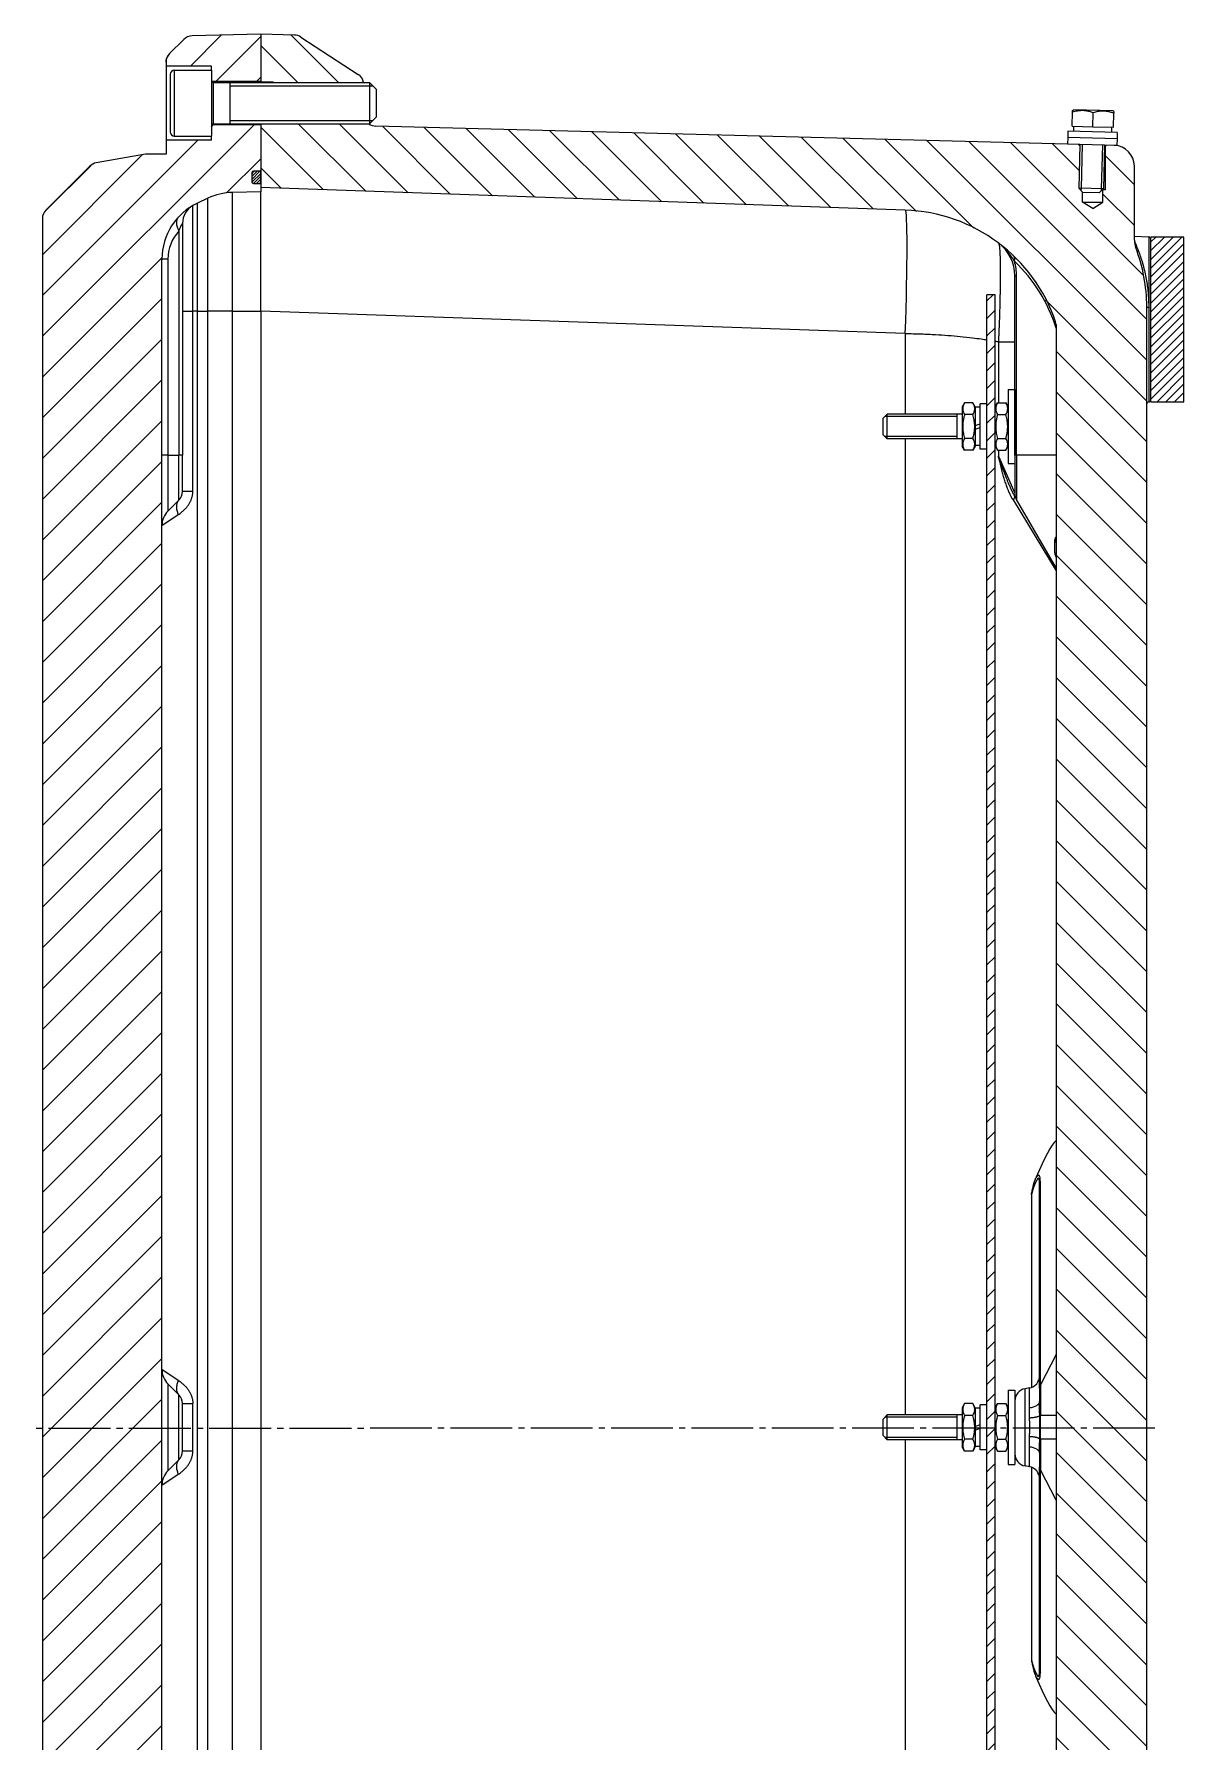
# Model space of a CAD drawing. Header units: millimetres. Extents: x -1133 to 1382, y -1174 to 1187.
# Drawn here: x -1132.9 to -853.9, y -76.4 to 338.2 of the extents above; entities that cross this region are included whole.
import ezdxf

# ---------------------------------------------------------------- set-up
doc = ezdxf.new("R2010")
doc.units = ezdxf.units.MM
doc.linetypes.add('K5LT_AXLED', pattern=[19.5, 15, -1.5, 1.5, -1.5])
doc.linetypes.add('K5LT_THIN', pattern=[0])

# ---------------------------------------------------------------- blocks, each defined once
blk = doc.blocks.new('U17')
h = blk.add_hatch()
h.set_pattern_fill('', angle=45, style=0, pattern_type=0)
h.set_pattern_definition([(45, (0, 0), (-2.12132, 2.12132), [])])
h.paths.add_polyline_path([(-901.74, 275), (-901.74, -275), (-899.74, -275), (-899.74, 275)])
at = {"color": 7, "linetype": 'K5LT_THIN', "lineweight": 18}
for p, q in [((-894.94, 279.56), (-894.54, 279.56)), ((-901.74, -275), (-901.74, 275)), ((-899.74, 275), (-901.74, 275)), ((-899.74, -275), (-899.74, 275)), ((-907.15, 248.77), (-907.74, 247.75)), ((-905.13, 248.77), (-907.15, 248.77)), ((-904.54, 247.75), (-905.13, 248.77)), ((-899.74, 247.75), (-899.15, 248.77)), ((-899.15, 248.77), (-897.13, 248.77)), ((-897.13, 248.77), (-896.54, 247.75)), ((-896.54, 252), (-894.94, 252)), ((-896.54, 252), (-896.54, 243)), ((-894.94, 252), (-894.94, 243)), ((-925.94, 246), (-926.94, 245)), ((-926.94, 243), (-926.94, 245)), ((-925.94, 245.46), (-926.48, 245.46)), ((-907.74, 246), (-925.94, 246)), ((-925.94, 243), (-925.94, 246)), ((-908.94, 245.46), (-925.94, 245.46)), ((-908.94, 243), (-908.94, 246)), ((-907.74, 247.75), (-907.74, 238.25)), ((-905.13, 245.89), (-907.15, 245.89)), ((-904.54, 247.75), (-904.54, 238.25)), ((-903.34, 247.65), (-904.54, 247.65)), ((-901.74, 248.5), (-903.34, 248.5)), ((-903.34, 243), (-903.34, 248.5)), ((-899.15, 245.89), (-897.13, 245.89)), ((-926.94, 241), (-926.94, 243)), ((-925.94, 240), (-926.94, 241)), ((-925.94, 240.54), (-926.48, 240.54)), ((-925.94, 240), (-925.94, 243)), ((-908.94, 240.54), (-925.94, 240.54)), ((-908.94, 240), (-908.94, 243)), ((-904.54, 243.23), (-903.34, 243.67)), ((-904.54, 242.33), (-903.34, 242.77)), ((-903.34, 237.5), (-903.34, 243)), ((-896.54, 243), (-896.54, 234)), ((-894.94, 243), (-894.94, 234)), ((-907.74, 240), (-925.94, 240)), ((-907.15, 237.23), (-907.74, 238.25)), ((-905.13, 240.11), (-907.15, 240.11)), ((-905.13, 237.23), (-907.15, 237.23)), ((-904.54, 238.25), (-905.13, 237.23)), ((-903.34, 238.35), (-904.54, 238.35)), ((-901.74, 237.5), (-903.34, 237.5)), ((-899.74, 238.25), (-899.15, 237.23)), ((-899.15, 240.11), (-897.13, 240.11)), ((-899.15, 237.23), (-897.13, 237.23)), ((-897.13, 237.23), (-896.54, 238.25)), ((-896.54, 234), (-894.94, 234)), ((-896.54, 9), (-894.94, 9)), ((-896.54, 9), (-896.54, 0)), ((-894.94, 9), (-894.94, 0)), ((-907.15, 5.77), (-907.74, 4.75)), ((-907.74, 4.75), (-907.74, -4.75)), ((-905.13, 5.77), (-907.15, 5.77)), ((-904.54, 4.75), (-905.13, 5.77)), ((-904.54, 4.75), (-904.54, -4.75)), ((-903.34, 4.65), (-904.54, 4.65)), ((-901.74, 5.5), (-903.34, 5.5)), ((-903.34, 0), (-903.34, 5.5)), ((-899.74, 4.75), (-899.15, 5.77)), ((-899.15, 5.77), (-897.13, 5.77)), ((-897.13, 5.77), (-896.54, 4.75)), ((-925.94, 3), (-926.94, 2)), ((-926.94, 0), (-926.94, 2)), ((-925.94, 2.46), (-926.48, 2.46)), ((-907.74, 3), (-925.94, 3)), ((-925.94, 0), (-925.94, 3)), ((-908.94, 2.46), (-925.94, 2.46)), ((-908.94, 0), (-908.94, 3)), ((-905.13, 2.89), (-907.15, 2.89)), ((-904.54, 0.23), (-903.34, 0.67)), ((-899.15, 2.89), (-897.13, 2.89)), ((-926.94, -2), (-926.94, 0)), ((-925.94, -3), (-926.94, -2)), ((-925.94, -2.46), (-926.48, -2.46)), ((-925.94, -3), (-925.94, 0)), ((-908.94, -2.46), (-925.94, -2.46)), ((-907.74, -3), (-925.94, -3)), ((-908.94, -3), (-908.94, 0)), ((-905.13, -2.89), (-907.15, -2.89)), ((-904.54, -0.67), (-903.34, -0.23)), ((-903.34, -5.5), (-903.34, 0)), ((-899.15, -2.89), (-897.13, -2.89)), ((-896.54, 0), (-896.54, -9)), ((-894.94, 0), (-894.94, -9)), ((-907.15, -5.77), (-907.74, -4.75)), ((-905.13, -5.77), (-907.15, -5.77)), ((-904.54, -4.75), (-905.13, -5.77)), ((-903.34, -4.65), (-904.54, -4.65)), ((-901.74, -5.5), (-903.34, -5.5)), ((-899.74, -4.75), (-899.15, -5.77)), ((-899.15, -5.77), (-897.13, -5.77)), ((-897.13, -5.77), (-896.54, -4.75)), ((-896.54, -9), (-894.94, -9))]:
    blk.add_line(p, q, dxfattribs=at)
blk.add_arc((-907.54, 279.56), 13, 0, 15.8277, dxfattribs=at)
for points, knots in [([(-895.03, 283.11), (-895.01, 283.21), (-894.98, 283.41), (-894.98, 283.68), (-895.02, 283.92), (-895.09, 284.14), (-895.2, 284.36), (-895.31, 284.49), (-895.39, 284.56)], [0, 0, 0, 0, 1.700982, 3.181791, 4.489469, 5.821236, 7.155995, 9, 9, 9, 9]), ([(-907.15, 248.77), (-907.26, 248.58), (-907.4, 248.3), (-907.51, 247.95), (-907.56, 247.74), (-907.59, 247.56), (-907.6, 247.38), (-907.59, 247.19), (-907.57, 246.97), (-907.52, 246.72), (-907.4, 246.35), (-907.26, 246.07), (-907.15, 245.89)], [0, 0, 0, 0, 2.66649, 3.810425, 4.700444, 5.503844, 6.294351, 7.038845, 8.091005, 9.12096, 10.454936, 13, 13, 13, 13]), ([(-905.13, 245.89), (-905.02, 246.08), (-904.88, 246.36), (-904.77, 246.71), (-904.72, 246.92), (-904.69, 247.1), (-904.68, 247.28), (-904.69, 247.47), (-904.71, 247.69), (-904.77, 247.94), (-904.89, 248.31), (-905.03, 248.59), (-905.13, 248.77)], [0, 0, 0, 0, 2.66649, 3.810425, 4.700444, 5.503844, 6.294351, 7.038845, 8.091005, 9.12096, 10.454936, 13, 13, 13, 13]), ([(-899.15, 248.77), (-899.26, 248.58), (-899.4, 248.3), (-899.51, 247.95), (-899.56, 247.74), (-899.59, 247.56), (-899.6, 247.38), (-899.59, 247.19), (-899.57, 246.97), (-899.52, 246.72), (-899.4, 246.35), (-899.26, 246.07), (-899.15, 245.89)], [0, 0, 0, 0, 2.66649, 3.810425, 4.700444, 5.503844, 6.294351, 7.038845, 8.091005, 9.12096, 10.454936, 13, 13, 13, 13]), ([(-897.13, 245.89), (-897.02, 246.08), (-896.88, 246.36), (-896.77, 246.71), (-896.72, 246.92), (-896.69, 247.1), (-896.68, 247.28), (-896.69, 247.47), (-896.71, 247.69), (-896.77, 247.94), (-896.89, 248.31), (-897.03, 248.59), (-897.13, 248.77)], [0, 0, 0, 0, 2.66649, 3.810425, 4.700444, 5.503844, 6.294351, 7.038845, 8.091005, 9.12096, 10.454936, 13, 13, 13, 13]), ([(-907.15, 245.89), (-907.22, 245.63), (-907.32, 245.24), (-907.44, 244.68), (-907.51, 244.25), (-907.56, 243.82), (-907.59, 243.45), (-907.6, 243.1), (-907.6, 242.76), (-907.58, 242.39), (-907.54, 241.93), (-907.42, 241.15), (-907.27, 240.53), (-907.15, 240.11)], [0, 0, 0, 0, 1.896477, 2.871604, 4.103535, 5.062016, 5.927217, 6.778532, 7.580294, 8.339144, 9.455768, 10.905857, 14, 14, 14, 14]), ([(-905.13, 240.11), (-905.06, 240.37), (-904.96, 240.76), (-904.84, 241.32), (-904.77, 241.75), (-904.72, 242.18), (-904.69, 242.55), (-904.68, 242.9), (-904.69, 243.24), (-904.7, 243.61), (-904.75, 244.07), (-904.86, 244.85), (-905.01, 245.47), (-905.13, 245.89)], [0, 0, 0, 0, 1.896477, 2.871604, 4.103535, 5.062016, 5.927217, 6.778532, 7.580294, 8.339144, 9.455768, 10.905857, 14, 14, 14, 14]), ([(-899.15, 245.89), (-899.22, 245.63), (-899.32, 245.24), (-899.44, 244.68), (-899.51, 244.25), (-899.56, 243.82), (-899.59, 243.45), (-899.6, 243.1), (-899.6, 242.76), (-899.58, 242.39), (-899.54, 241.93), (-899.42, 241.15), (-899.27, 240.53), (-899.15, 240.11)], [0, 0, 0, 0, 1.896477, 2.871604, 4.103535, 5.062016, 5.927217, 6.778532, 7.580294, 8.339144, 9.455768, 10.905857, 14, 14, 14, 14]), ([(-897.13, 240.11), (-897.06, 240.37), (-896.96, 240.76), (-896.84, 241.32), (-896.77, 241.75), (-896.72, 242.18), (-896.69, 242.55), (-896.68, 242.9), (-896.69, 243.24), (-896.7, 243.61), (-896.75, 244.07), (-896.86, 244.85), (-897.01, 245.47), (-897.13, 245.89)], [0, 0, 0, 0, 1.896477, 2.871604, 4.103535, 5.062016, 5.927217, 6.778532, 7.580294, 8.339144, 9.455768, 10.905857, 14, 14, 14, 14]), ([(-907.15, 240.11), (-907.26, 239.92), (-907.4, 239.64), (-907.51, 239.29), (-907.56, 239.08), (-907.59, 238.9), (-907.6, 238.72), (-907.59, 238.53), (-907.57, 238.31), (-907.52, 238.06), (-907.4, 237.69), (-907.26, 237.41), (-907.15, 237.23)], [0, 0, 0, 0, 2.66649, 3.810425, 4.700444, 5.503844, 6.294351, 7.038845, 8.091005, 9.12096, 10.454936, 13, 13, 13, 13]), ([(-905.13, 237.23), (-905.02, 237.42), (-904.88, 237.7), (-904.77, 238.05), (-904.72, 238.26), (-904.69, 238.44), (-904.68, 238.62), (-904.69, 238.81), (-904.71, 239.03), (-904.77, 239.28), (-904.89, 239.65), (-905.03, 239.93), (-905.13, 240.11)], [0, 0, 0, 0, 2.66649, 3.810425, 4.700444, 5.503844, 6.294351, 7.038845, 8.091005, 9.12096, 10.454936, 13, 13, 13, 13]), ([(-899.15, 240.11), (-899.26, 239.92), (-899.4, 239.64), (-899.51, 239.29), (-899.56, 239.08), (-899.59, 238.9), (-899.6, 238.72), (-899.59, 238.53), (-899.57, 238.31), (-899.52, 238.06), (-899.4, 237.69), (-899.26, 237.41), (-899.15, 237.23)], [0, 0, 0, 0, 2.66649, 3.810425, 4.700444, 5.503844, 6.294351, 7.038845, 8.091005, 9.12096, 10.454936, 13, 13, 13, 13]), ([(-897.13, 237.23), (-897.02, 237.42), (-896.88, 237.7), (-896.77, 238.05), (-896.72, 238.26), (-896.69, 238.44), (-896.68, 238.62), (-896.69, 238.81), (-896.71, 239.03), (-896.77, 239.28), (-896.89, 239.65), (-897.03, 239.93), (-897.13, 240.11)], [0, 0, 0, 0, 2.66649, 3.810425, 4.700444, 5.503844, 6.294351, 7.038845, 8.091005, 9.12096, 10.454936, 13, 13, 13, 13]), ([(-907.15, 5.77), (-907.26, 5.58), (-907.4, 5.3), (-907.51, 4.95), (-907.56, 4.74), (-907.59, 4.56), (-907.6, 4.38), (-907.59, 4.19), (-907.57, 3.97), (-907.52, 3.72), (-907.4, 3.35), (-907.26, 3.07), (-907.15, 2.89)], [0, 0, 0, 0, 2.66649, 3.810425, 4.700444, 5.503844, 6.294351, 7.038845, 8.091005, 9.12096, 10.454936, 13, 13, 13, 13]), ([(-905.13, 2.89), (-905.02, 3.08), (-904.88, 3.36), (-904.77, 3.71), (-904.72, 3.92), (-904.69, 4.1), (-904.68, 4.28), (-904.69, 4.47), (-904.71, 4.69), (-904.77, 4.94), (-904.89, 5.31), (-905.03, 5.59), (-905.13, 5.77)], [0, 0, 0, 0, 2.66649, 3.810425, 4.700444, 5.503844, 6.294351, 7.038845, 8.091005, 9.12096, 10.454936, 13, 13, 13, 13]), ([(-899.15, 5.77), (-899.26, 5.58), (-899.4, 5.3), (-899.51, 4.95), (-899.56, 4.74), (-899.59, 4.56), (-899.6, 4.38), (-899.59, 4.19), (-899.57, 3.97), (-899.52, 3.72), (-899.4, 3.35), (-899.26, 3.07), (-899.15, 2.89)], [0, 0, 0, 0, 2.66649, 3.810425, 4.700444, 5.503844, 6.294351, 7.038845, 8.091005, 9.12096, 10.454936, 13, 13, 13, 13]), ([(-897.13, 2.89), (-897.02, 3.08), (-896.88, 3.36), (-896.77, 3.71), (-896.72, 3.92), (-896.69, 4.1), (-896.68, 4.28), (-896.69, 4.47), (-896.71, 4.69), (-896.77, 4.94), (-896.89, 5.31), (-897.03, 5.59), (-897.13, 5.77)], [0, 0, 0, 0, 2.66649, 3.810425, 4.700444, 5.503844, 6.294351, 7.038845, 8.091005, 9.12096, 10.454936, 13, 13, 13, 13]), ([(-907.15, 2.89), (-907.22, 2.63), (-907.32, 2.24), (-907.44, 1.68), (-907.51, 1.25), (-907.56, 0.82), (-907.59, 0.45), (-907.6, 0.1), (-907.6, -0.24), (-907.58, -0.61), (-907.54, -1.07), (-907.42, -1.85), (-907.27, -2.47), (-907.15, -2.89)], [0, 0, 0, 0, 1.896477, 2.871604, 4.103535, 5.062016, 5.927217, 6.778532, 7.580294, 8.339144, 9.455768, 10.905857, 14, 14, 14, 14]), ([(-905.13, -2.89), (-905.06, -2.63), (-904.96, -2.24), (-904.84, -1.68), (-904.77, -1.25), (-904.72, -0.82), (-904.69, -0.45), (-904.68, -0.1), (-904.69, 0.24), (-904.7, 0.61), (-904.75, 1.07), (-904.86, 1.85), (-905.01, 2.47), (-905.13, 2.89)], [0, 0, 0, 0, 1.896477, 2.871604, 4.103535, 5.062016, 5.927217, 6.778532, 7.580294, 8.339144, 9.455768, 10.905857, 14, 14, 14, 14]), ([(-899.15, 2.89), (-899.22, 2.63), (-899.32, 2.24), (-899.44, 1.68), (-899.51, 1.25), (-899.56, 0.82), (-899.59, 0.45), (-899.6, 0.1), (-899.6, -0.24), (-899.58, -0.61), (-899.54, -1.07), (-899.42, -1.85), (-899.27, -2.47), (-899.15, -2.89)], [0, 0, 0, 0, 1.896477, 2.871604, 4.103535, 5.062016, 5.927217, 6.778532, 7.580294, 8.339144, 9.455768, 10.905857, 14, 14, 14, 14]), ([(-897.13, -2.89), (-897.06, -2.63), (-896.96, -2.24), (-896.84, -1.68), (-896.77, -1.25), (-896.72, -0.82), (-896.69, -0.45), (-896.68, -0.1), (-896.69, 0.24), (-896.7, 0.61), (-896.75, 1.07), (-896.86, 1.85), (-897.01, 2.47), (-897.13, 2.89)], [0, 0, 0, 0, 1.896477, 2.871604, 4.103535, 5.062016, 5.927217, 6.778532, 7.580294, 8.339144, 9.455768, 10.905857, 14, 14, 14, 14]), ([(-907.15, -2.89), (-907.26, -3.08), (-907.4, -3.36), (-907.51, -3.71), (-907.56, -3.92), (-907.59, -4.1), (-907.6, -4.28), (-907.59, -4.47), (-907.57, -4.69), (-907.52, -4.94), (-907.4, -5.31), (-907.26, -5.59), (-907.15, -5.77)], [0, 0, 0, 0, 2.66649, 3.810425, 4.700444, 5.503844, 6.294351, 7.038845, 8.091005, 9.12096, 10.454936, 13, 13, 13, 13]), ([(-905.13, -5.77), (-905.02, -5.58), (-904.88, -5.3), (-904.77, -4.95), (-904.72, -4.74), (-904.69, -4.56), (-904.68, -4.38), (-904.69, -4.19), (-904.71, -3.97), (-904.77, -3.72), (-904.89, -3.35), (-905.03, -3.07), (-905.13, -2.89)], [0, 0, 0, 0, 2.66649, 3.810425, 4.700444, 5.503844, 6.294351, 7.038845, 8.091005, 9.12096, 10.454936, 13, 13, 13, 13]), ([(-899.15, -2.89), (-899.26, -3.08), (-899.4, -3.36), (-899.51, -3.71), (-899.56, -3.92), (-899.59, -4.1), (-899.6, -4.28), (-899.59, -4.47), (-899.57, -4.69), (-899.52, -4.94), (-899.4, -5.31), (-899.26, -5.59), (-899.15, -5.77)], [0, 0, 0, 0, 2.66649, 3.810425, 4.700444, 5.503844, 6.294351, 7.038845, 8.091005, 9.12096, 10.454936, 13, 13, 13, 13]), ([(-897.13, -5.77), (-897.02, -5.58), (-896.88, -5.3), (-896.77, -4.95), (-896.72, -4.74), (-896.69, -4.56), (-896.68, -4.38), (-896.69, -4.19), (-896.71, -3.97), (-896.77, -3.72), (-896.89, -3.35), (-897.03, -3.07), (-897.13, -2.89)], [0, 0, 0, 0, 2.66649, 3.810425, 4.700444, 5.503844, 6.294351, 7.038845, 8.091005, 9.12096, 10.454936, 13, 13, 13, 13])]:
    blk.add_open_spline(points, degree=3, knots=knots, dxfattribs=at)
blk = doc.blocks.new('U16')
h = blk.add_hatch()
h.set_pattern_fill('', angle=45, style=0, pattern_type=0)
h.set_pattern_definition([(45, (0, 0), (-4.949747, 4.949747), [])])
h.paths.add_polyline_path([(-1089.94, 316.1), (-1089.94, 312.5), (-1100.94, 312.5), (-1100.94, 309.12), (-1105.94, 309.12), (-1117.87, 307.02), (-1119.47, 306.18), (-1130.06, 295.59), (-1130.94, 293.62), (-1130.94, 293.47), (-1130.94, -293.47), (-1130.17, -295.48), (-1130.06, -295.59), (-1119.47, -306.18), (-1117.87, -307.02), (-1105.94, -309.12), (-1100.94, -309.12), (-1100.94, -312.5), (-1089.94, -312.5), (-1089.94, -316.1), (-1089.91, -316.25), (-1077.94, -316.25), (-1077.94, -305.2), (-1078, -305.06), (-1078.14, -305), (-1079.74, -305), (-1080.02, -304.88), (-1080.14, -304.6), (-1080.14, -302.4), (-1080.02, -302.12), (-1079.74, -302), (-1078.14, -302), (-1078, -301.94), (-1077.94, -301.8), (-1077.94, -300), (-1084.82, -299.82), (-1089.62, -298.9), (-1090.77, -298.42), (-1093.28, -297.25), (-1097.31, -294.49), (-1100.24, -290.59), (-1101.76, -285.95), (-1101.94, -283.65), (-1101.94, 283.65), (-1101.15, 288.47), (-1098.85, 292.78), (-1095.29, 296.12), (-1093.28, 297.25), (-1090.77, 298.42), (-1086.07, 299.74), (-1084.82, 299.82), (-1077.94, 300), (-1077.94, 301.8), (-1078, 301.94), (-1078.14, 302), (-1079.74, 302), (-1080.02, 302.12), (-1080.14, 302.4), (-1080.14, 304.6), (-1080.02, 304.88), (-1079.74, 305), (-1078.14, 305), (-1078, 305.06), (-1077.94, 305.2), (-1077.94, 316.25), (-1089.91, 316.25)])
h.paths.add_polyline_path([(-1089.94, -326.9), (-1089.94, -330.5), (-1100.94, -330.5), (-1100.94, -331.41), (-1100.17, -333.42), (-1100.06, -333.53), (-1096.65, -336.94), (-1094.68, -337.81), (-1094.61, -337.81), (-1077.94, -338.25), (-1077.94, -326.75), (-1089.91, -326.75)])
h.paths.add_polyline_path([(-1089.94, 330.5), (-1089.94, 326.9), (-1089.91, 326.75), (-1077.94, 326.75), (-1077.94, 338.25), (-1094.61, 337.81), (-1096.6, 336.99), (-1096.65, 336.94), (-1100.06, 333.53), (-1100.94, 331.56), (-1100.94, 331.41), (-1100.94, 330.5)])
h = blk.add_hatch()
h.set_pattern_fill('', angle=-45, style=0, pattern_type=0)
h.set_pattern_definition([(-45, (0, 0), (4.949747, 4.949747), [])])
h.paths.add_polyline_path([(-1074.88, 316.5), (-1074.94, 316.4), (-1077.94, 316.4), (-1077.94, 301), (-921.54, 295.54), (-913.63, 294.46), (-906.08, 291.84), (-899.21, 287.76), (-893.28, 282.4), (-888.54, 275.97), (-885.17, 268.73), (-885.05, 268.37), (-884.94, 267.73), (-884.94, -265.27), (-884.14, -265.27), (-886.84, -272.79), (-890.99, -279.62), (-896.41, -285.5), (-902.89, -290.17), (-910.16, -293.47), (-917.95, -295.25), (-921.54, -295.54), (-1077.94, -301), (-1077.94, -316.4), (-1074.94, -316.4), (-1074.88, -316.5), (-1051.71, -316.5), (-1050.02, -315.92), (-879.16, -311.45), (-879.16, -311.43), (-879.5, -311.43), (-879.17, -311.1), (-879.43, -300.85), (-878.5, -299.87), (-878.5, -297.43), (-876.04, -295.95), (-873.58, -297.43), (-873.58, -300.56), (-873.44, -300.7), (-873.17, -310.84), (-872.73, -311.28), (-870.81, -311.23), (-868.14, -310.38), (-866.35, -308.22), (-865.94, -306.23), (-865.94, -288.21), (-865.61, -286.42), (-863.5, -278.71), (-862.94, -272.06), (-862.94, 272.06), (-863.74, 280.01), (-865.61, 286.42), (-865.94, 288.21), (-865.94, 306.23), (-866.72, 308.92), (-868.83, 310.77), (-870.81, 311.23), (-872.73, 311.28), (-873.17, 310.84), (-873.44, 300.7), (-873.58, 300.56), (-873.58, 297.43), (-876.04, 295.95), (-878.5, 297.43), (-878.5, 299.87), (-879.43, 300.85), (-879.17, 311.1), (-879.5, 311.43), (-879.16, 311.43), (-879.16, 311.45), (-1050.02, 315.92), (-1051.71, 316.5)])
h.paths.add_polyline_path([(-1052.99, 326.5), (-1054.11, 328.34), (-1054.3, 328.48), (-1068.22, 337.55), (-1069.78, 338.04), (-1077.94, 338.25), (-1077.94, 326.6), (-1074.94, 326.6), (-1074.88, 326.5)])
h.paths.add_polyline_path([(-1074.88, -326.5), (-1074.94, -326.6), (-1077.94, -326.6), (-1077.94, -338.25), (-1069.78, -338.04), (-1068.22, -337.55), (-1054.3, -328.48), (-1053.04, -326.74), (-1052.99, -326.5)])
h = blk.add_hatch()
h.set_pattern_fill('', angle=45, style=0, pattern_type=0)
h.set_pattern_definition([(45, (0, 0), (-0.3535534, 0.3535534), [])])
h.paths.add_polyline_path([(-1080.14, -302.4), (-1080.14, -304.6), (-1080.02, -304.88), (-1079.74, -305), (-1078.14, -305), (-1078, -305.06), (-1077.94, -305.2), (-1077.94, -301.8), (-1078, -301.94), (-1078.14, -302), (-1079.74, -302), (-1080.02, -302.12)])
h.paths.add_polyline_path([(-1080.14, 304.6), (-1080.14, 302.4), (-1080.02, 302.12), (-1079.74, 302), (-1078.14, 302), (-1078, 301.94), (-1077.94, 301.8), (-1077.94, 305.2), (-1078, 305.06), (-1078.14, 305), (-1079.74, 305), (-1080.02, 304.88)])
h = blk.add_hatch()
h.set_pattern_fill('', angle=45, style=0, pattern_type=0)
h.set_pattern_definition([(45, (0, 0), (-1.0606602, 1.0606602), [])])
h.paths.add_polyline_path([(-861.94, 289), (-861.94, 249), (-853.94, 249), (-853.94, 289)])
at = {"color": 7, "linetype": 'K5LT_THIN', "lineweight": 18}
for p, q in [((-1096.65, 336.94), (-1100.06, 333.53)), ((-1077.94, 338.25), (-1094.61, 337.81)), ((-1077.94, 338.25), (-1077.94, 326.75)), ((-1077.94, 338.25), (-1077.94, 326.6)), ((-1069.78, 338.04), (-1077.94, 338.25)), ((-1068.22, 337.55), (-1054.3, 328.48)), ((-1100.94, 331.41), (-1100.94, 331.41)), ((-1100.94, 331.41), (-1100.94, 330.5)), ((-1100.94, 330.5), (-1100.94, 312.5)), ((-1089.94, 330.5), (-1100.94, 330.5)), ((-1099.94, 328.5), (-1099.94, 321.5)), ((-1098.94, 329.5), (-1089.94, 329.5)), ((-1098.94, 329.5), (-1098.94, 321.5)), ((-1089.94, 329.5), (-1089.94, 330.5)), ((-1089.94, 329.5), (-1089.94, 321.5)), ((-1077.94, 326.75), (-1089.91, 326.75)), ((-1089.54, 326.5), (-1051.54, 326.5)), ((-1089.54, 326.5), (-1089.54, 316.5)), ((-1085.44, 326.5), (-1085.44, 316.5)), ((-1085.44, 325.69), (-1051.54, 325.69)), ((-1074.94, 326.6), (-1077.94, 326.6)), ((-1077.94, 326.6), (-1077.94, 326.5)), ((-1074.94, 326.6), (-1074.94, 326.5)), ((-1074.88, 326.5), (-1074.94, 326.6)), ((-1074.88, 326.5), (-1052.99, 326.5)), ((-1051.54, 326.5), (-1049.94, 324.9)), ((-1051.54, 326.5), (-1051.54, 316.5)), ((-1051.54, 325.69), (-1050.73, 325.69)), ((-1049.94, 324.9), (-1049.94, 318.1)), ((-1099.94, 321.5), (-1099.94, 314.5)), ((-1098.94, 321.5), (-1098.94, 313.5)), ((-1089.94, 321.5), (-1089.94, 313.5)), ((-881.04, 315.9), (-880.95, 319.31)), ((-880.95, 319.31), (-880.94, 319.75)), ((-880.94, 319.75), (-880.69, 319.89)), ((-871.19, 319.64), (-880.69, 319.89)), ((-870.94, 319.49), (-871.19, 319.64)), ((-870.94, 319.49), (-870.96, 319.05)), ((-1077.94, 316.25), (-1089.91, 316.25)), ((-1089.54, 316.5), (-1051.54, 316.5)), ((-1085.44, 317.31), (-1051.54, 317.31)), ((-1077.94, 316.5), (-1077.94, 316.4)), ((-1074.94, 316.4), (-1077.94, 316.4)), ((-1077.94, 316.4), (-1077.94, 301)), ((-1077.94, 316.25), (-1077.94, 305.2)), ((-1074.94, 316.5), (-1074.94, 316.4)), ((-1074.88, 316.5), (-1074.94, 316.4)), ((-1074.88, 316.5), (-1052.94, 316.5)), ((-1051.54, 316.5), (-1049.94, 318.1)), ((-1051.54, 317.31), (-1050.73, 317.31)), ((-882.16, 311.53), (-1050.02, 315.92)), ((-881.04, 315.9), (-876.04, 315.77)), ((-880.69, 315.89), (-880.72, 314.69)), ((-876.04, 315.77), (-875.95, 319.18)), ((-876.04, 315.77), (-871.04, 315.64)), ((-871.04, 315.64), (-870.96, 319.05)), ((-1089.94, 312.5), (-1100.94, 312.5)), ((-1100.94, 312.5), (-1100.94, 309.12)), ((-1098.94, 313.5), (-1089.94, 313.5)), ((-1089.94, 312.5), (-1089.94, 313.5)), ((-882.11, 313.13), (-882.16, 311.53)), ((-870.16, 311.21), (-882.16, 311.53)), ((-882.07, 314.73), (-882.11, 313.13)), ((-870.12, 312.81), (-882.11, 313.13)), ((-870.12, 312.81), (-882.11, 313.13)), ((-870.08, 314.41), (-882.07, 314.73)), ((-879.5, 311.43), (-879.16, 311.43)), ((-879.17, 311.1), (-879.5, 311.43)), ((-879.16, 311.45), (-879.43, 300.85)), ((-878.62, 311.44), (-878.89, 300.84)), ((-873.7, 311.31), (-873.98, 300.71)), ((-873.16, 311.29), (-873.44, 300.7)), ((-873.17, 310.84), (-872.73, 311.28)), ((-873.04, 310.97), (-873.04, 300.43)), ((-870.12, 312.81), (-870.16, 311.21)), ((-870.08, 314.41), (-870.12, 312.81)), ((-1105.94, 309.12), (-1117.87, 307.02)), ((-1100.94, 309.12), (-1105.94, 309.12)), ((-1119.47, 306.18), (-1130.06, 295.59)), ((-1080.14, 304.6), (-1080.14, 302.4)), ((-1080.14, 304.6), (-1080.14, 302.4)), ((-1078.14, 305), (-1079.74, 305)), ((-1078.14, 305), (-1079.74, 305)), ((-1077.94, 301.8), (-1077.94, 305.2)), ((-865.94, 288.21), (-865.94, 306.23)), ((-1077.94, 300), (-1084.82, 299.82)), ((-1084.82, 271), (-1084.82, 299.82)), ((-1079.74, 302), (-1078.14, 302)), ((-1079.74, 302), (-1078.14, 302)), ((-1077.94, 301.8), (-1077.94, 300)), ((-921.54, 295.54), (-1077.94, 301)), ((-1077.94, 271), (-1077.94, 300)), ((-879.43, 300.85), (-878.46, 299.83)), ((-873.44, 300.7), (-879.43, 300.85)), ((-879.04, 300.44), (-879.04, 300.43)), ((-879.03, 300.43), (-879.04, 300.43)), ((-878.89, 300.84), (-878.91, 300.3)), ((-878.5, 297.43), (-878.5, 299.87)), ((-874.46, 299.72), (-878.46, 299.83)), ((-873.44, 300.7), (-874.46, 299.72)), ((-873.98, 300.71), (-873.99, 300.17)), ((-873.72, 300.43), (-873.58, 300.43)), ((-873.58, 297.43), (-873.58, 300.56)), ((-873.04, 300.43), (-873.58, 300.43)), ((-1094.44, 271), (-1094.44, 296.64)), ((-1090.77, 298.42), (-1093.28, 297.25)), ((-1093.28, 271), (-1093.28, 297.25)), ((-1090.77, 271), (-1090.77, 298.42)), ((-878.5, 297.43), (-873.58, 297.43)), ((-876.04, 295.95), (-878.5, 297.43)), ((-876.04, 295.95), (-873.58, 297.43)), ((-1130.94, 293.47), (-1130.94, -293.47)), ((-1097.82, 290.44), (-1097.82, 236)), ((-1096.94, 292.31), (-1096.94, 236)), ((-898.92, 287.55), (-898.94, 287.56)), ((-898.92, 287.55), (-898.94, 287.56)), ((-898.92, 287.55), (-898.94, 287.56)), ((-865.94, 289.21), (-862.41, 289.02)), ((-862.41, 289.02), (-862.41, 248.98)), ((-853.94, 289), (-861.94, 289)), ((-861.94, 249), (-861.94, 289)), ((-853.94, 249), (-853.94, 289)), ((-1100.48, 283.65), (-1101.94, 283.65)), ((-1101.94, -283.65), (-1101.94, 283.65)), ((-1100.48, 283.65), (-1100.48, 236)), ((-894.94, 236), (-894.94, 279.56)), ((-894.54, 236), (-894.54, 279.56)), ((-1096.94, 271), (-1094.44, 271)), ((-1093.28, 271), (-1094.44, 271)), ((-1094.44, 227.24), (-1094.44, 271)), ((-1093.28, -271), (-1093.28, 271)), ((-1093.28, 271), (-1090.77, 271)), ((-1090.77, -271), (-1090.77, 271)), ((-1084.82, 271), (-1090.77, 271)), ((-1084.82, 271), (-1077.94, 271)), ((-1084.82, -271), (-1084.82, 271)), ((-921.54, 265.56), (-1077.94, 271.02)), ((-1077.94, 271), (-1077.94, -271)), ((-862.94, -272.06), (-862.94, 272.06)), ((-862.47, 271.98), (-862.47, 248.97)), ((-921.54, 265.56), (-921.54, 246)), ((-884.94, 267.73), (-884.94, -265.27)), ((-898.94, 263.56), (-898.94, 248.77)), ((-862.47, 248.97), (-862.41, 248.98)), ((-861.94, 249), (-853.94, 249)), ((-921.54, 240), (-921.54, 3)), ((-898.94, 237.23), (-898.94, 235.81)), ((-1100.48, 236), (-1101.94, 236)), ((-1100.48, 236), (-1100.48, 222.46)), ((-1100.48, 236), (-1097.82, 236)), ((-1097.82, 225.12), (-1097.82, 236)), ((-1096.94, 236), (-1097.82, 236)), ((-1096.94, 227.24), (-1096.94, 236)), ((-898.94, 235.81), (-894.94, 226.8)), ((-894.54, 236), (-894.94, 236)), ((-894.94, 236), (-894.94, 226.8)), ((-894.54, 236), (-894.54, 225.3)), ((-884.94, 236), (-894.54, 236)), ((-1100.48, 222.46), (-1097.82, 225.12)), ((-1094.44, 227.24), (-1096.94, 227.24)), ((-895.39, 225.16), (-884.94, 207.97)), ((-895.03, 226.16), (-894.54, 225.3)), ((-884.94, 208.68), (-894.54, 225.3)), ((-1101.94, 218.93), (-1097.96, 221.59)), ((-885.21, 212.31), (-885.21, 215.59)), ((-888.94, 9.55), (-888.94, 58.81)), ((-888.76, 10.28), (-888.76, 59.54)), ((-890.94, 56.51), (-890.94, 9.69)), ((-884.94, 17.7), (-888.76, 10.28)), ((-1097.96, 11.41), (-1101.94, 14.07)), ((-1100.48, 10.54), (-1100.48, -10.54)), ((-1100.48, 10.54), (-1097.82, 7.88)), ((-891.42, 9.56), (-892.46, 9.38)), ((-892.46, -9.38), (-892.46, 9.38)), ((-891.42, 4.79), (-891.42, 9.56)), ((-888.94, 9.55), (-888.94, 6.26)), ((-888.76, 10.28), (-888.76, 2.86)), ((-1097.82, -7.88), (-1097.82, 7.88)), ((-1096.94, -5.76), (-1096.94, 5.76)), ((-1096.94, 5.76), (-1094.44, 5.76)), ((-1094.44, -5.76), (-1094.44, 5.76)), ((-888.92, 2.85), (-888.76, 2.86)), ((-888.76, -2.86), (-888.76, 2.86)), ((-884.94, 2.86), (-888.76, 2.86)), ((-921.54, -3), (-921.54, -240)), ((-888.76, -2.86), (-888.92, -2.86)), ((-888.76, -2.86), (-888.76, -10.28)), ((-884.94, -2.86), (-888.76, -2.86)), ((-1100.48, -10.54), (-1097.82, -7.88)), ((-1094.44, -5.76), (-1096.94, -5.76)), ((-891.42, -9.56), (-891.42, -4.79)), ((-888.94, -6.26), (-888.94, -9.55)), ((-1101.94, -14.07), (-1097.96, -11.41)), ((-891.42, -9.56), (-892.46, -9.38)), ((-890.94, -9.69), (-890.94, -56.51)), ((-888.94, -58.81), (-888.94, -9.55)), ((-888.76, -59.54), (-888.76, -10.28)), ((-884.94, -17.7), (-888.76, -10.28))]:
    blk.add_line(p, q, dxfattribs=at)
at = {"color": 30, "linetype": 'K5LT_AXLED', "lineweight": 18, "true_color": 0xff8000}
blk.add_line((-860.94, -0.2), (-1132.94, -0.26), dxfattribs=at)
at = {"color": 7, "linetype": 'K5LT_THIN', "lineweight": 18}
for centre, radius, start, end in [((-1094.53, 334.81), 3, 91.5, 135), ((-1069.86, 335.04), 3, 56.9198, 88.5), ((-1097.94, 331.41), 3, 135, 180), ((-1098.94, 328.5), 1, 90, 180), ((-1055.94, 325.97), 3, 10.1911, 56.9198), ((-1089.54, 326.9), 0.4, 180, 270), ((-1089.54, 316.1), 0.4, 90, 180), ((-1049.94, 318.92), 3, 233.8514, 268.5), ((-1098.94, 314.5), 1, 180, 270), ((-870.94, 306.23), 5, 0, 88.5), ((-1117.35, 304.06), 3, 100, 135), ((-1079.74, 304.6), 0.4, 90, 180), ((-1079.74, 304.6), 0.4, 90, 180), ((-1078.14, 305.2), 0.2, 270, 0), ((-1078.14, 305.2), 0.2, 270, 0), ((-1084.43, 284.82), 15, 91.5, 115), ((-1079.74, 302.4), 0.4, 180, 270), ((-1079.74, 302.4), 0.4, 180, 270), ((-1078.14, 301.8), 0.2, 0, 90), ((-1078.14, 301.8), 0.2, 0, 90), ((-1127.94, 293.47), 3, 135, 180), ((-1086.94, 283.65), 15, 115, 180), ((-1091.94, 292.31), 5, 120, 180), ((-1091.94, 292.31), 5, 120, 180), ((-922.94, 255.56), 40, 18.6717, 88), ((-1090.48, 283.65), 10, 137.2493, 180), ((-904.94, 279.56), 10, 0, 53.0935), ((-860.94, 288.21), 5, 180, 201.0395), ((-902.94, 272.06), 40, 0, 21.0395), ((-862.44, 288.53), 0.5, 0, 87), ((-921.21, 255.56), 38, 17.3656, 46.4594), ((-886.94, 267.73), 2, 0, 18.6717), ((-862.44, 248.47), 0.5, 93, 179.997), ((-862.44, 249.47), 0.5, 273, 0), ((-1099.94, 227.24), 3, 315, 0), ((-891.94, 226.8), 3, 180, 210), ((-1096.94, 218.93), 5, 135.0001, 179.9999), ((-1096.94, 218.93), 5, 135, 180), ((-1096.94, 14.07), 5, 180, 225), ((-891.94, 12.52), 3, 280, 0), ((-891.94, 6.42), 3, 100, 180), ((-1099.94, 5.76), 3, 0, 45), ((-1099.94, -5.76), 3, 315, 0), ((-891.94, -6.42), 3, 180, 260), ((-1096.94, -14.07), 5, 135.0001, 179.9999), ((-1096.94, -14.07), 5, 135, 180), ((-891.94, -12.52), 3, 0, 80)]:
    blk.add_arc(centre, radius, start, end, dxfattribs=at)
for centre, major_axis, ratio, start_param, end_param in [((-876.09, 313.94), (-0.33, -12.77), 0.36397, 1.619972, 1.714372), ((-876.03, 316.4), (-0.33, -12.77), 0.36397, 1.474528, 1.521621), ((-922.59, 265.56), (1.05, 29.98), 0.034878, 4.713607, 6.283185), ((-886.94, 214.83), (2, 0), 0.760124, 0.00002, 0.523599), ((-922.94, -90.54), (-38.88, -160.47), 0.05869, 3.221471, 3.499755), ((-898.94, 8.3), (-9.71, -52.16), 0.04619, 2.898289, 3.54179), ((-901.76, 9.03), (-12.63, -52.15), 0.05869, 2.903911, 3.313233), ((-885.94, 58.81), (-3, 0), 0.707107, 5.934119, 6.283185), ((-885.94, 58.81), (-3, 0), 0.707107, 6.283184, 6.283185), ((-885.94, 58.81), (-3, 0), 0.707107, 6.283184, 6.283185), ((-885.94, 9.55), (-3, 0), 0.707107, 5.934119, 6.283185), ((-891.94, 6.26), (3, 0), 0.500376, 4.886922, 6.283185), ((-891.94, -6.26), (3, 0), 0.500376, 0, 1.396263), ((-885.94, -9.55), (-3, 0), 0.707107, 0, 0.349066), ((-898.94, -8.3), (9.71, -52.16), 0.04619, 5.882988, 6.526489), ((-901.76, -9.03), (12.63, -52.15), 0.05869, 6.111545, 6.520867), ((-922.94, 90.54), (38.88, -160.47), 0.05869, -0.358162, -0.079879), ((-885.94, -58.81), (-3, 0), 0.707107, 0, 0.349066)]:
    blk.add_ellipse(centre, major_axis=major_axis, ratio=ratio, start_param=start_param, end_param=end_param, dxfattribs=at)
for points, knots in [([(-1100.94, 331.41), (-1100.94, 331.53), (-1100.93, 331.65), (-1100.9, 331.9), (-1100.88, 332.02), (-1100.82, 332.27), (-1100.78, 332.39), (-1100.69, 332.62), (-1100.63, 332.74), (-1100.52, 332.94), (-1100.47, 333.03), (-1100.41, 333.11)], [0, 0, 0, 0, 2.960571, 2.960571, 5.993377, 5.993377, 9.060546, 9.060546, 12.138938, 12.138938, 14.590035, 14.590035, 14.590035, 14.590035]), ([(-875.95, 319.18), (-876.23, 319.28), (-876.64, 319.41), (-877.18, 319.54), (-877.55, 319.61), (-877.9, 319.65), (-878.2, 319.68), (-878.55, 319.69), (-878.92, 319.69), (-879.37, 319.65), (-880.05, 319.55), (-880.59, 319.42), (-880.95, 319.31)], [0, 0, 0, 0, 2.259309, 3.219175, 4.306071, 5.100503, 5.904859, 6.674572, 7.743491, 8.780356, 10.126867, 13, 13, 13, 13]), ([(-870.96, 319.05), (-871.24, 319.15), (-871.64, 319.28), (-872.19, 319.41), (-872.55, 319.48), (-872.9, 319.52), (-873.21, 319.55), (-873.55, 319.56), (-873.92, 319.56), (-874.37, 319.52), (-875.05, 319.42), (-875.59, 319.29), (-875.95, 319.18)], [0, 0, 0, 0, 2.259309, 3.219175, 4.306071, 5.100503, 5.904859, 6.674572, 7.743491, 8.780356, 10.126867, 13, 13, 13, 13]), ([(-1097.96, 293.84), (-1098.04, 293.74), (-1098.18, 293.55), (-1098.32, 293.22), (-1098.4, 292.89), (-1098.43, 292.53), (-1098.41, 292.14), (-1098.33, 291.71), (-1098.2, 291.27), (-1098.02, 290.84), (-1097.89, 290.57), (-1097.82, 290.44)], [0, 0, 0, 0, 1.600616, 2.99715, 4.243668, 5.524121, 6.840194, 8.149431, 9.597465, 10.884858, 12, 12, 12, 12]), ([(-1097.82, 290.44), (-1097.78, 290.57), (-1097.69, 290.79), (-1097.58, 291.09), (-1097.47, 291.34), (-1097.37, 291.55), (-1097.28, 291.73), (-1097.19, 291.89), (-1097.1, 292.06), (-1097.03, 292.18), (-1096.98, 292.26), (-1096.95, 292.3), (-1096.94, 292.31), (-1096.94, 292.31)], [0, 0, 0, 0, 1.666834, 3.138707, 4.376497, 5.584149, 6.736325, 7.879778, 8.936348, 10.834209, 11.745265, 12.639201, 14, 14, 14, 14]), ([(-898.94, 287.56), (-898.92, 287.55), (-898.89, 287.5), (-898.84, 287.41), (-898.81, 287.29), (-898.77, 287.15), (-898.74, 286.99), (-898.71, 286.79), (-898.68, 286.56), (-898.66, 286.32), (-898.64, 286.05), (-898.62, 285.76), (-898.6, 285.47), (-898.58, 285.16), (-898.57, 284.8), (-898.55, 284.32), (-898.53, 283.7), (-898.52, 282.9), (-898.5, 281.9), (-898.5, 280.73), (-898.5, 279.52), (-898.51, 278.41), (-898.52, 277.41), (-898.53, 276.48), (-898.54, 275.58), (-898.56, 274.68), (-898.58, 273.78), (-898.6, 272.89), (-898.62, 272.06), (-898.64, 271.34), (-898.66, 270.64), (-898.68, 269.9), (-898.71, 269.12), (-898.73, 268.43), (-898.76, 267.85), (-898.78, 267.32), (-898.8, 266.77), (-898.82, 266.24), (-898.84, 265.77), (-898.85, 265.42), (-898.87, 265.15), (-898.88, 264.94), (-898.88, 264.76), (-898.89, 264.59), (-898.9, 264.44), (-898.91, 264.3), (-898.92, 264.15), (-898.92, 264), (-898.93, 263.86), (-898.93, 263.72), (-898.94, 263.62), (-898.94, 263.56)], [0, 0, 0, 0, 1.585164, 2.985034, 4.199608, 5.305794, 6.488887, 7.743467, 8.934839, 10.063004, 11.248789, 12.390362, 13.454378, 14.405742, 15.499555, 16.893446, 18.558799, 20.553098, 22.881598, 25.413164, 27.839447, 29.833943, 31.47609, 33.025447, 34.506381, 35.919124, 37.286777, 38.708623, 39.998875, 41.038466, 41.914732, 43.094144, 44.271551, 45.330235, 46.052067, 46.787234, 47.608727, 48.411976, 49.065807, 49.555414, 49.899008, 50.174519, 50.411449, 50.633372, 50.831618, 51.021195, 51.202103, 51.394264, 51.597675, 51.803338, 52, 52, 52, 52]), ([(-895.03, 283.11), (-895.08, 283.18), (-895.17, 283.33), (-895.29, 283.51), (-895.4, 283.67), (-895.5, 283.81), (-895.59, 283.94), (-895.67, 284.06), (-895.74, 284.17), (-895.83, 284.28), (-895.92, 284.42), (-896.04, 284.59), (-896.2, 284.79), (-896.37, 285.01), (-896.53, 285.21), (-896.68, 285.4), (-896.83, 285.58), (-897.01, 285.78), (-897.21, 286), (-897.43, 286.23), (-897.66, 286.47), (-897.88, 286.67), (-898.07, 286.85), (-898.24, 287), (-898.42, 287.15), (-898.6, 287.3), (-898.77, 287.44), (-898.88, 287.51), (-898.92, 287.55)], [0, 0, 0, 0, 0.927591, 1.742896, 2.43642, 3.138079, 3.792911, 4.388614, 4.919572, 5.461003, 6.149342, 6.954812, 8.187112, 9.496649, 10.761288, 11.788597, 12.896725, 14.216383, 15.722338, 17.456031, 19.290831, 21.04349, 22.497365, 23.74261, 25.014092, 26.63162, 27.977462, 29, 29, 29, 29]), ([(-865.94, 287.99), (-865.78, 287.64), (-865.43, 286.85), (-864.87, 285.43), (-864.34, 283.89), (-863.84, 282.25), (-863.41, 280.52), (-863.07, 278.82), (-862.81, 277.18), (-862.62, 275.56), (-862.51, 274.08), (-862.47, 272.88), (-862.47, 272.23), (-862.47, 271.98)], [0, 0, 0, 0, 1.949314, 3.647304, 5.152573, 6.671158, 8.112793, 9.394825, 10.552539, 11.638504, 12.743484, 13.518083, 14, 14, 14, 14]), ([(-862.94, 272.06), (-862.94, 272.05), (-862.93, 272.04), (-862.89, 272.03), (-862.84, 272.01), (-862.77, 272), (-862.69, 271.99), (-862.59, 271.99), (-862.51, 271.98), (-862.47, 271.98)], [0, 0, 0, 0, 1.605962, 3.058651, 4.33905, 5.65811, 6.938451, 8.19909, 10, 10, 10, 10]), ([(-921.54, 265.56), (-920.24, 265.54), (-917.77, 265.49), (-914.31, 265.34), (-911.15, 265.13), (-908.16, 264.87), (-905.47, 264.57), (-903.33, 264.28), (-902.19, 264.11), (-901.74, 264.04)], [0, 0, 0, 0, 1.857397, 3.539461, 5.018506, 6.524556, 8.083401, 9.240717, 10, 10, 10, 10]), ([(-898.94, 263.56), (-898.62, 263.56), (-898.05, 263.57), (-897.32, 263.57), (-896.72, 263.57), (-896.21, 263.57), (-895.77, 263.57), (-895.42, 263.57), (-895.16, 263.57), (-895.01, 263.57), (-894.95, 263.56), (-894.94, 263.56), (-894.94, 263.56)], [0, 0, 0, 0, 1.683681, 3.152149, 4.463555, 5.809883, 7.197157, 8.566552, 9.941688, 11.295767, 12.315336, 13, 13, 13, 13]), ([(-895.03, 226.16), (-895.08, 226.24), (-895.17, 226.41), (-895.3, 226.64), (-895.4, 226.84), (-895.49, 227.02), (-895.58, 227.19), (-895.66, 227.36), (-895.74, 227.52), (-895.82, 227.71), (-895.92, 227.93), (-896.05, 228.21), (-896.2, 228.57), (-896.38, 228.99), (-896.55, 229.39), (-896.7, 229.76), (-896.84, 230.11), (-896.98, 230.48), (-897.14, 230.89), (-897.31, 231.33), (-897.49, 231.79), (-897.67, 232.28), (-897.85, 232.77), (-898.04, 233.31), (-898.27, 233.92), (-898.5, 234.58), (-898.73, 235.22), (-898.88, 235.63), (-898.94, 235.81)], [0, 0, 0, 0, 0.932091, 1.751424, 2.446595, 3.094464, 3.698448, 4.243989, 4.826659, 5.414518, 6.13542, 6.936157, 8.18881, 9.543563, 10.843697, 11.86753, 12.906165, 13.997096, 15.173565, 16.442119, 17.802759, 19.182931, 20.554689, 22.034538, 23.652671, 25.695456, 27.477899, 29, 29, 29, 29]), ([(-895.39, 225.16), (-895.42, 225.21), (-895.48, 225.31), (-895.57, 225.47), (-895.64, 225.6), (-895.71, 225.72), (-895.79, 225.86), (-895.88, 226.04), (-895.98, 226.24), (-896.07, 226.44), (-896.16, 226.62), (-896.24, 226.8), (-896.33, 226.99), (-896.42, 227.2), (-896.53, 227.46), (-896.66, 227.78), (-896.82, 228.21), (-897, 228.7), (-897.18, 229.23), (-897.36, 229.78), (-897.53, 230.33), (-897.69, 230.89), (-897.86, 231.47), (-898.03, 232.09), (-898.2, 232.76), (-898.38, 233.46), (-898.55, 234.13), (-898.69, 234.75), (-898.82, 235.3), (-898.9, 235.65), (-898.94, 235.81)], [0, 0, 0, 0, 0.524501, 0.989178, 1.394031, 1.739061, 2.110623, 2.693409, 3.339437, 4.011088, 4.523669, 5.062639, 5.614389, 6.257617, 6.954848, 7.958276, 9.164528, 10.698577, 12.259846, 13.874943, 15.44781, 17.054806, 18.694002, 20.389096, 22.375936, 24.387048, 26.323216, 28.089965, 29.633358, 31, 31, 31, 31]), ([(-1097.82, 225.12), (-1097.92, 225.02), (-1098.08, 224.82), (-1098.25, 224.48), (-1098.36, 224.13), (-1098.42, 223.76), (-1098.43, 223.35), (-1098.38, 222.91), (-1098.28, 222.45), (-1098.13, 222), (-1098.02, 221.72), (-1097.96, 221.59)], [0, 0, 0, 0, 1.600735, 2.997363, 4.243916, 5.524402, 6.840503, 8.14979, 9.597823, 10.885094, 12, 12, 12, 12]), ([(-1097.96, 221.59), (-1097.82, 221.68), (-1097.55, 221.86), (-1097.17, 222.16), (-1096.83, 222.45), (-1096.52, 222.74), (-1096.23, 223.04), (-1095.96, 223.35), (-1095.71, 223.66), (-1095.5, 223.96), (-1095.31, 224.25), (-1095.15, 224.53), (-1095, 224.82), (-1094.87, 225.12), (-1094.77, 225.39), (-1094.68, 225.64), (-1094.61, 225.89), (-1094.55, 226.16), (-1094.49, 226.46), (-1094.45, 226.83), (-1094.44, 227.09), (-1094.44, 227.24)], [0, 0, 0, 0, 2.090448, 3.968571, 5.538889, 7.045314, 8.424298, 9.775654, 11.024275, 12.170162, 13.153866, 14.098986, 15.068784, 15.993477, 16.836202, 17.533696, 18.215772, 18.952394, 19.84799, 20.76177, 22, 22, 22, 22]), ([(-895.39, 225.16), (-895.32, 225.23), (-895.21, 225.36), (-895.1, 225.55), (-895.02, 225.71), (-894.98, 225.86), (-894.98, 225.98), (-895, 226.08), (-895.02, 226.14), (-895.03, 226.16)], [0, 0, 0, 0, 1.846545, 3.456793, 4.892548, 6.366074, 7.854856, 9.058154, 10, 10, 10, 10]), ([(-885.21, 212.31), (-885.16, 212.23), (-885.07, 212.08), (-884.99, 211.84), (-884.95, 211.63), (-884.94, 211.5), (-884.94, 211.43)], [0, 0, 0, 0, 2.097409, 3.958892, 5.514448, 7, 7, 7, 7]), ([(-884.95, 211.53), (-884.95, 211.54), (-884.95, 211.54), (-884.94, 211.52), (-884.94, 211.52), (-884.94, 211.51)], [0, 0, 0, 0, 8.25469, 8.25469, 9.938106, 9.938106, 9.938106, 9.938106]), ([(-884.94, 211.43), (-884.94, 211.43), (-884.94, 211.43), (-884.94, 211.43), (-884.94, 211.43), (-884.94, 211.43), (-884.94, 211.43), (-884.94, 211.44), (-884.94, 211.44), (-884.94, 211.44), (-884.94, 211.45), (-884.94, 211.45), (-884.94, 211.45), (-884.94, 211.46), (-884.94, 211.47), (-884.94, 211.48), (-884.94, 211.49), (-884.94, 211.51), (-884.94, 211.52), (-884.95, 211.53), (-884.95, 211.53), (-884.95, 211.53), (-884.95, 211.53), (-884.95, 211.53), (-884.95, 211.53), (-884.95, 211.53), (-884.95, 211.53), (-884.95, 211.53), (-884.95, 211.53), (-884.95, 211.53), (-884.95, 211.53), (-884.95, 211.53), (-884.95, 211.53), (-884.95, 211.53), (-884.95, 211.53), (-884.95, 211.53), (-884.95, 211.53), (-884.95, 211.53), (-884.95, 211.53), (-884.95, 211.53), (-884.95, 211.53), (-884.95, 211.53), (-884.95, 211.53), (-884.95, 211.53), (-884.95, 211.53), (-884.95, 211.53), (-884.95, 211.53), (-884.95, 211.53), (-884.95, 211.53), (-884.95, 211.53), (-884.95, 211.53), (-884.95, 211.53), (-884.95, 211.53), (-884.95, 211.53), (-884.95, 211.53), (-884.95, 211.53), (-884.95, 211.53), (-884.95, 211.53), (-884.95, 211.53), (-884.95, 211.53), (-884.95, 211.53), (-884.95, 211.53), (-884.95, 211.53), (-884.95, 211.53), (-884.95, 211.53), (-884.95, 211.53), (-884.95, 211.53), (-884.95, 211.53), (-884.95, 211.53), (-884.95, 211.53), (-884.95, 211.53), (-884.95, 211.53)], [0.000095, 0.000095, 0.000095, 0.000095, 0.011, 0.011, 0.140922, 0.140922, 0.281843, 0.281843, 0.563686, 0.563686, 1.127372, 1.127372, 1.299311, 1.299311, 2.598526, 2.598526, 4.798526, 4.798526, 6.998526, 6.998526, 8.332331, 8.332331, 8.439086, 8.439086, 8.54584, 8.54584, 8.652595, 8.652595, 8.75935, 8.75935, 8.866104, 8.866104, 8.972859, 8.972859, 9.079614, 9.079614, 9.186368, 9.186368, 9.293123, 9.293123, 9.399878, 9.399878, 9.506632, 9.506632, 9.613387, 9.613387, 9.720142, 9.720142, 9.826896, 9.826896, 9.933651, 9.933651, 10.040406, 10.040406, 10.14716, 10.14716, 10.253915, 10.253915, 10.36067, 10.36067, 10.467424, 10.467424, 10.574179, 10.574179, 10.680934, 10.680934, 10.787688, 10.787688, 10.894443, 10.894443, 11, 11, 11, 11]), ([(-890.94, 56.51), (-890.87, 56.85), (-890.74, 57.45), (-890.59, 58.12), (-890.44, 58.67), (-890.32, 59.14), (-890.15, 59.69), (-889.99, 60.15), (-889.88, 60.42), (-889.83, 60.54)], [0, 0, 0, 0, 2.404072, 4.244596, 4.867934, 6.443362, 7.727713, 9.025265, 10, 10, 10, 10]), ([(-1097.96, 11.41), (-1098.04, 11.23), (-1098.18, 10.87), (-1098.32, 10.38), (-1098.4, 9.94), (-1098.43, 9.53), (-1098.41, 9.13), (-1098.33, 8.74), (-1098.2, 8.4), (-1098.02, 8.11), (-1097.89, 7.95), (-1097.82, 7.88)], [0, 0, 0, 0, 1.600616, 2.99715, 4.243668, 5.524121, 6.840194, 8.149431, 9.597465, 10.884858, 12, 12, 12, 12]), ([(-1097.96, 11.41), (-1097.82, 11.32), (-1097.55, 11.14), (-1097.17, 10.84), (-1096.83, 10.55), (-1096.52, 10.26), (-1096.23, 9.96), (-1095.96, 9.65), (-1095.71, 9.34), (-1095.5, 9.04), (-1095.31, 8.75), (-1095.15, 8.47), (-1095, 8.17), (-1094.87, 7.88), (-1094.76, 7.61), (-1094.68, 7.36), (-1094.61, 7.11), (-1094.55, 6.84), (-1094.49, 6.53), (-1094.45, 6.16), (-1094.44, 5.9), (-1094.44, 5.76)], [0, 0, 0, 0, 2.090443, 3.968565, 5.538883, 7.045313, 8.424303, 9.775689, 11.024407, 12.170455, 13.154369, 14.099812, 15.070708, 15.996185, 16.839139, 17.535643, 18.216385, 18.951441, 19.861601, 20.797027, 22, 22, 22, 22]), ([(-891.38, 2.26), (-891.39, 2.68), (-891.41, 3.31), (-891.42, 4.15), (-891.42, 4.57), (-891.42, 4.79)], [0, 0, 0, 0, 2.831835, 4.343581, 6, 6, 6, 6]), ([(-888.92, 2.85), (-888.92, 2.96), (-888.92, 3.16), (-888.93, 3.46), (-888.93, 3.78), (-888.93, 4.21), (-888.94, 5.06), (-888.94, 5.76), (-888.94, 6.26)], [0, 0, 0, 0, 0.829603, 1.568882, 2.305157, 3.352802, 4.851666, 9, 9, 9, 9]), ([(-888.92, 2.85), (-888.94, 2.82), (-888.99, 2.75), (-889.13, 2.67), (-889.31, 2.59), (-889.52, 2.53), (-889.77, 2.46), (-890.05, 2.4), (-890.37, 2.35), (-890.7, 2.31), (-891.04, 2.28), (-891.27, 2.26), (-891.38, 2.26)], [0, 0, 0, 0, 1.582444, 2.963864, 4.196415, 5.460801, 6.767327, 8.054558, 9.348058, 10.609227, 11.828288, 13, 13, 13, 13]), ([(-891.38, -2.26), (-891.37, -2.06), (-891.36, -1.69), (-891.34, -1.15), (-891.33, -0.63), (-891.32, -0.12), (-891.33, 0.39), (-891.33, 0.92), (-891.35, 1.42), (-891.36, 1.87), (-891.37, 2.14), (-891.38, 2.26)], [0, 0, 0, 0, 1.573019, 3.023548, 4.323515, 5.699019, 7.047198, 8.38617, 9.829831, 11.031123, 12, 12, 12, 12]), ([(-888.92, -2.86), (-888.92, -2.8), (-888.92, -2.69), (-888.91, -2.53), (-888.91, -2.36), (-888.91, -2.12), (-888.9, -1.76), (-888.9, -1.22), (-888.89, -0.53), (-888.89, 0.2), (-888.9, 0.87), (-888.9, 1.4), (-888.9, 1.78), (-888.91, 2.04), (-888.91, 2.24), (-888.91, 2.39), (-888.91, 2.54), (-888.92, 2.69), (-888.92, 2.79), (-888.92, 2.85)], [0, 0, 0, 0, 0.612601, 1.154614, 1.715746, 2.407276, 3.638643, 5.545649, 8.089397, 10.812059, 13.20525, 15.112327, 16.365499, 17.247639, 17.853719, 18.397512, 18.879017, 19.389609, 20, 20, 20, 20]), ([(-891.42, -4.79), (-891.42, -4.56), (-891.42, -4.15), (-891.41, -3.58), (-891.4, -3.12), (-891.4, -2.75), (-891.39, -2.46), (-891.38, -2.31), (-891.38, -2.26)], [0, 0, 0, 0, 2.596426, 4.638353, 6.12578, 7.484447, 8.44252, 9, 9, 9, 9]), ([(-888.92, -2.86), (-888.94, -2.82), (-889, -2.76), (-889.14, -2.67), (-889.31, -2.6), (-889.52, -2.53), (-889.77, -2.46), (-890.05, -2.4), (-890.37, -2.35), (-890.7, -2.31), (-891.04, -2.28), (-891.27, -2.26), (-891.38, -2.26)], [0, 0, 0, 0, 1.597168, 2.989562, 4.219694, 5.477831, 6.772606, 8.053814, 9.343172, 10.603886, 11.825232, 13, 13, 13, 13]), ([(-888.94, -6.26), (-888.94, -6), (-888.94, -5.5), (-888.94, -4.79), (-888.93, -4.2), (-888.93, -3.71), (-888.92, -3.28), (-888.92, -3), (-888.92, -2.86)], [0, 0, 0, 0, 2.165267, 4.094643, 5.634557, 6.832306, 7.90293, 9, 9, 9, 9]), ([(-1097.82, -7.88), (-1097.92, -7.98), (-1098.08, -8.18), (-1098.25, -8.52), (-1098.36, -8.87), (-1098.42, -9.24), (-1098.43, -9.65), (-1098.38, -10.09), (-1098.28, -10.55), (-1098.13, -11), (-1098.02, -11.28), (-1097.96, -11.41)], [0, 0, 0, 0, 1.600735, 2.997363, 4.243916, 5.524402, 6.840503, 8.14979, 9.597823, 10.885094, 12, 12, 12, 12]), ([(-1097.96, -11.41), (-1097.82, -11.32), (-1097.55, -11.14), (-1097.17, -10.84), (-1096.83, -10.55), (-1096.52, -10.26), (-1096.23, -9.96), (-1095.96, -9.65), (-1095.71, -9.34), (-1095.5, -9.04), (-1095.31, -8.75), (-1095.15, -8.47), (-1095, -8.17), (-1094.87, -7.88), (-1094.76, -7.61), (-1094.68, -7.36), (-1094.61, -7.11), (-1094.55, -6.84), (-1094.49, -6.53), (-1094.45, -6.16), (-1094.44, -5.9), (-1094.44, -5.76)], [0, 0, 0, 0, 2.090443, 3.968565, 5.538883, 7.045313, 8.424303, 9.775689, 11.024407, 12.170455, 13.154369, 14.099812, 15.070708, 15.996185, 16.839139, 17.535643, 18.216385, 18.951441, 19.861601, 20.797027, 22, 22, 22, 22]), ([(-890.94, -56.51), (-890.87, -56.85), (-890.74, -57.45), (-890.59, -58.12), (-890.44, -58.67), (-890.32, -59.14), (-890.15, -59.69), (-889.99, -60.15), (-889.88, -60.42), (-889.83, -60.54)], [0, 0, 0, 0, 2.404072, 4.244596, 4.867934, 6.443362, 7.727713, 9.025265, 10, 10, 10, 10])]:
    blk.add_open_spline(points, degree=3, knots=knots, dxfattribs=at)
for points in [[(-899.74, 263.71), (-899.47, 263.66), (-899.2, 263.61), (-898.94, 263.56)], [(-884.94, 216.12), (-884.99, 216.11), (-885.09, 216.06), (-885.19, 215.88), (-885.21, 215.7), (-885.21, 215.59)], [(-884.94, 211.28), (-884.99, 211.41), (-885.08, 211.67), (-885.18, 212.02), (-885.21, 212.24), (-885.21, 212.31)]]:
    blk.add_open_spline(points, degree=3, dxfattribs=at)
blk.add_blockref('U17', (0, 0))

msp = doc.modelspace()

# ---------------------------------------------------------------- block references
msp.add_blockref('U16', (0, 0))

doc.saveas('drawing.dxf')
